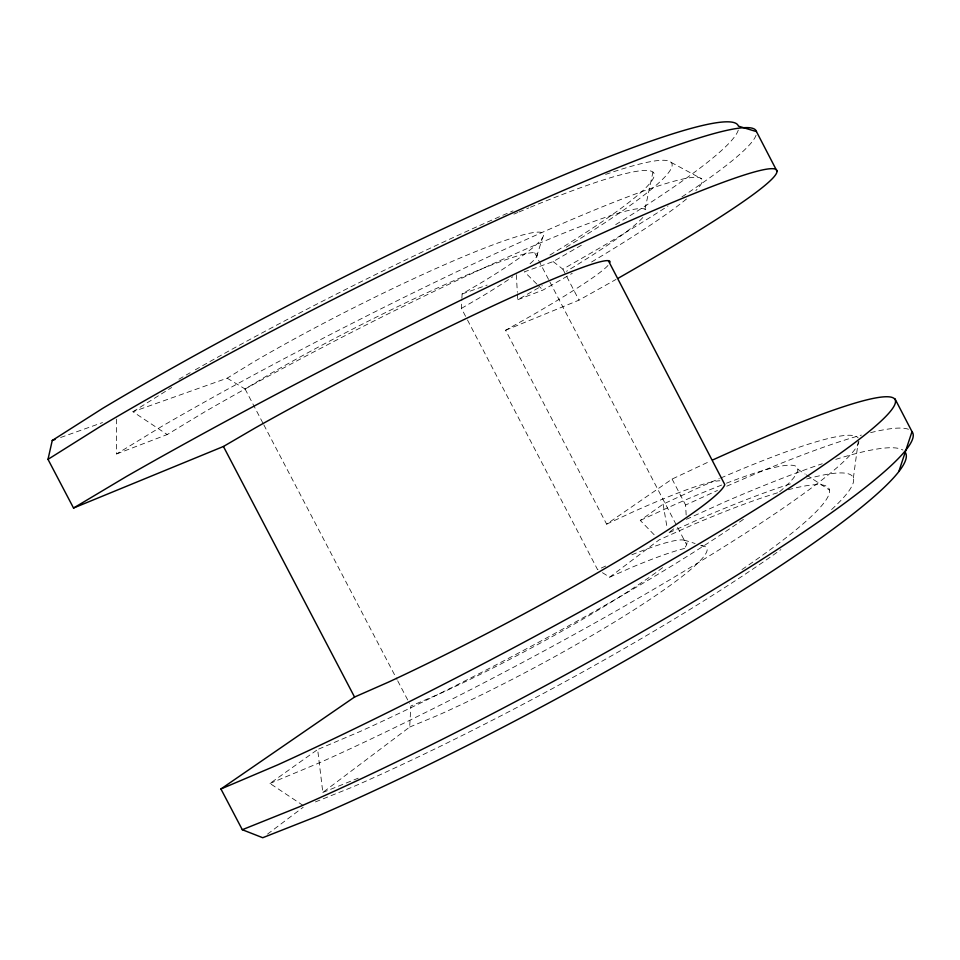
<?xml version="1.0" encoding="UTF-8"?>
<svg xmlns="http://www.w3.org/2000/svg" width="960" height="960" viewBox="0 0 960 960"><rect width="100%" height="100%" fill="white"/><g stroke="black" fill="none" stroke-linecap="round" stroke-linejoin="round"><path stroke-width="0.72" stroke-dasharray="4.8 3.6" d="M465.588 316.344L461.436 308.388L461.832 299.748M461.892 298.308L462.096 293.988L483.612 281.304A207.108 19.92 -26.9 0 0 503.22 241.104A207.108 19.92 -26.9 0 0 253.704 361.884L227.172 378.18L132.924 411.744L167.208 434.556L204.852 411.792A312.504 25.02 -27 0 1 493.356 263.604A312.504 25.02 -27 0 1 646.332 210.96M743.424 519.348A328.152 32.112 -28.1 0 1 359.988 731.556L317.652 749.508L322.824 792.468L409.656 727.068L410.88 706.02L437.808 694.56A191.46 20.46 -28.1 0 0 662.784 567.54M853.38 478.044L858.228 441.636M645 209.196L652.932 172.116M536.568 256.74L542.748 237.24M267.492 834.132L303.216 807.228M602.436 572.676L609.66 577.176L659.124 539.868L692.976 524.676A347.232 40.764 -28.2 0 1 777.972 492.672M673.752 528.852L668.004 533.184L703.872 517.044A375.06 44.172 -28.2 0 1 792.612 483.18M303.168 805.524L269.976 783.444L317.652 749.508M654.168 534.756L640.272 520.428L663.132 504.144L700.536 486.852A398.952 39.372 -28.1 0 1 719.28 478.644M607.956 265.5A254.736 16.056 -27.1 0 1 531.084 315.9L505.62 330.252L606.624 524.148L672.096 479.064L710.412 461.052M132.924 411.744L171.648 387.504M116.484 419.064L116.604 453.96L161.28 426.696A379.188 30.588 -27 0 1 544.176 231.528A379.188 30.588 -27 0 1 695.868 190.548M227.172 378.18L245.088 389.004L270.156 373.86A191.856 16.728 -27 0 1 470.808 273.396A191.856 16.728 -27 0 1 527.364 265.992M461.436 308.388L481.812 296.508A191.856 16.728 -27 0 0 512.712 276.78M536.76 284.004L524.436 271.812L553.176 261.588L582.54 244.548M553.176 261.588L562.884 269.172L602.184 246.564A453.468 41.232 -26.9 0 0 668.04 205.992M517.44 293.844L517.788 299.724L542.292 285.672M517.788 299.724L542.916 290.1L572.232 273.348M505.62 330.252L579 300.144L615.996 279.456M606.624 524.148L633.108 511.848A254.328 21.816 -28 0 1 719.892 480.78M640.272 520.428L672.54 505.584A328.152 32.112 -28.1 0 1 721.896 484.956M686.16 515.028L685.608 505.032L717.48 490.452M686.4 519.312L726.54 501.168A435.924 51.768 -28.2 0 1 822.252 463.74M605.676 566.064L597.612 569.676L466.284 317.664M609.66 577.176L632.472 567.072A206.64 23.94 -28.2 0 1 687.456 547.716M269.976 783.444L320.616 762.3A398.952 39.372 -28.1 0 0 681.576 572.76A398.952 39.372 -28.1 0 0 858.852 439.488M409.656 727.068L438.372 715.104A206.64 23.94 -28.2 0 0 637.404 607.668A206.64 23.94 -28.2 0 0 701.352 545.856M322.824 792.468L358.212 778.176M315.42 801.924L352.62 787.008A375.06 44.172 -28.2 0 0 780.876 549.624M116.604 453.96L167.208 434.556M462.096 293.988L487.116 285.084M60.624 437.496L102.516 422.58M684.012 540.036L695.112 543.504M700.668 545.232L703.44 546.096M671.076 162.36L701.7 178.872M797.856 469.296L805.152 474.084M806.364 474.876L829.44 490.008M537.78 285.024L542.916 290.1M245.088 389.004L263.124 423.492M263.82 424.824L397.008 679.488M397.704 680.82L409.5 703.368M562.884 269.172L579 300.144M672.096 479.064L685.608 505.032M534.708 252.804L549.204 280.668M549.9 282L676.932 526.104M677.628 527.436L686.604 544.68M663.132 504.144L667.032 527.376M516.3 274.704L517.344 292.368M642.804 217.512A312.504 25.02 -27 0 1 566.436 271.344M686.496 198.984A379.188 30.588 -27 0 1 589.596 263.184M605.64 174.396A358.872 35.028 -26.9 0 1 564.084 248.532M178.92 379.224A358.872 35.028 -26.9 0 1 190.188 372.732M195.312 369.804A358.872 35.028 -26.9 0 1 478.344 226.104M479.784 225.468A358.872 35.028 -26.9 0 1 512.988 210.876M806.688 479.016A375.06 44.172 -28.2 0 1 829.932 511.056M720.708 478.032A398.952 39.372 -28.1 0 1 858.144 437.916M726.468 483.192A328.152 32.112 -28.1 0 1 778.932 492.336M631.86 554.772A191.46 20.46 -28.1 0 1 683.52 549.36M530.448 207.216A337.5 32.856 -26.9 0 1 547.644 256.416M513.9 214.128A337.5 32.856 -26.9 0 1 517.716 212.52M518.976 211.992A337.5 32.856 -26.9 0 1 528.84 207.876M788.16 489.768A347.232 40.764 -28.2 0 1 740.736 570.408M738.276 130.068A439.14 43.32 -26.9 0 1 615.504 224.748M756.06 135.192A453.468 41.232 -26.9 0 1 681.456 197.22M726.78 486.192A452.472 49.74 -28.2 0 1 861.42 435.072M870.612 432.66A452.472 49.74 -28.2 0 1 908.544 429.324M835.764 459.36A435.924 51.768 -28.2 0 1 902.94 450.084"/><path stroke-width="1.44" d="M610.056 262.128A254.736 16.056 -27.1 0 0 489.936 307.284A254.736 16.056 -27.1 0 0 255.252 427.908L223.428 446.484L73.536 508.032L48 459.36L52.248 440.484L102.816 408.276A439.14 43.32 -26.9 0 1 510.78 197.856A439.14 43.32 -26.9 0 1 738.408 126.144L756.456 131.592L776.88 171M898.92 471.288L912 431.628L894.876 398.604M905.148 452.16A435.924 51.768 -28.2 0 1 721.008 603.828A435.924 51.768 -28.2 0 1 318.228 815.844L262.728 837.72L242.304 829.716L220.932 788.976L354.552 697.044L388.272 682.212A254.328 21.816 -28 0 0 724.788 484.56L608.352 260.64M48 459.36L100.272 426.504A453.468 41.232 -26.9 0 1 523.536 207.984A453.468 41.232 -26.9 0 1 756.456 131.592M73.536 508.032L126.456 476.472A453.324 29.256 -27.1 0 1 693.276 193.884A453.324 29.256 -27.1 0 1 618.552 278.04M220.932 788.976L277.644 764.892A452.568 39.756 -28 0 0 831.372 459.684A452.568 39.756 -28 0 0 713.052 459.804M242.304 829.716L299.568 806.724A452.472 49.74 -28.2 0 0 720.108 585.612A452.472 49.74 -28.2 0 0 912 431.628M52.248 440.484L55.032 439.488M223.428 446.484L354.552 697.044"/></g></svg>
